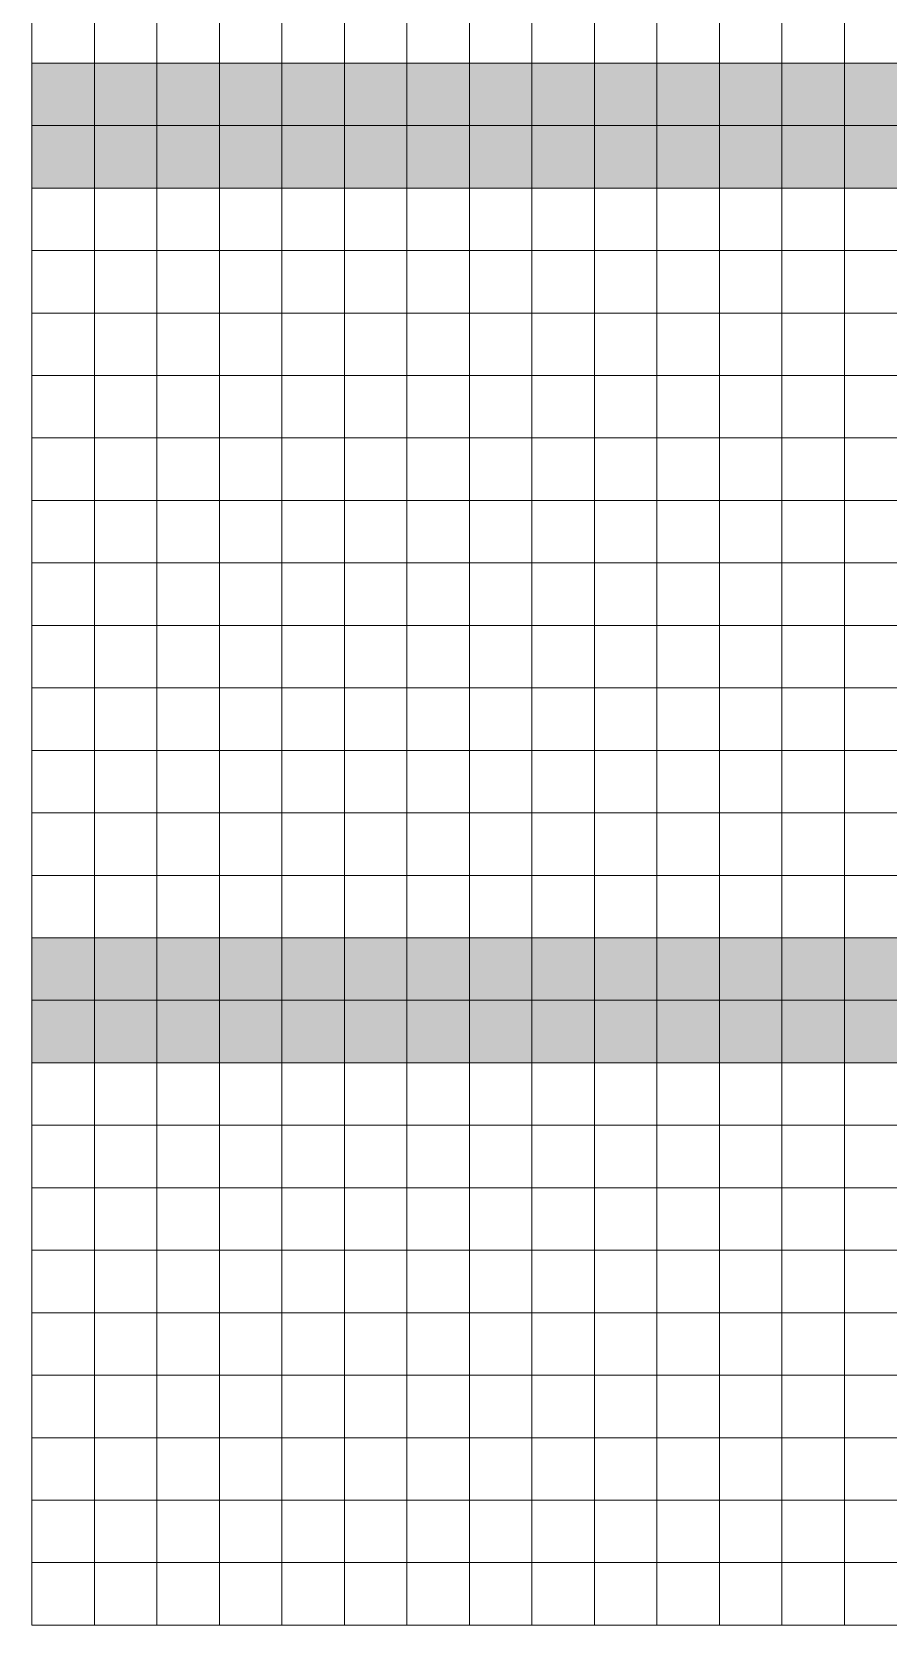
# Model space of a CAD drawing. Header units: millimetres. Extents: x 7481 to 272303, y 53290 to 107290.
# Drawn here: x 94073 to 107773, y 53290 to 78790 of the extents above; entities that cross this region are included whole.
import ezdxf

# ---------------------------------------------------------------- set-up
doc = ezdxf.new("R2010")
doc.units = ezdxf.units.MM
doc.layers.get('0').update_dxf_attribs({"lineweight": 0})
doc.layers.add('l_road', color=7, linetype='Continuous')

msp = doc.modelspace()

# ---------------------------------------------------------------- hatches: boundary and pattern name
at = {"layer": 'l_road'}
h = msp.add_hatch(color=256, dxfattribs=at)
h.dxf.hatch_style = 1
h.paths.add_polyline_path([(95073, 78290), (94073, 78290), (94073, 77290), (95073, 77290)])
h = msp.add_hatch(color=256, dxfattribs=at)
h.dxf.hatch_style = 1
h.paths.add_polyline_path([(96073, 78290), (95073, 78290), (95073, 77290), (96073, 77290)])
h = msp.add_hatch(color=256, dxfattribs=at)
h.dxf.hatch_style = 1
h.paths.add_polyline_path([(97073, 78290), (96073, 78290), (96073, 77290), (97073, 77290)])
h = msp.add_hatch(color=256, dxfattribs=at)
h.dxf.hatch_style = 1
h.paths.add_polyline_path([(98073, 78290), (97073, 78290), (97073, 77290), (98073, 77290)])
h = msp.add_hatch(color=256, dxfattribs=at)
h.dxf.hatch_style = 1
h.paths.add_polyline_path([(99073, 78290), (98073, 78290), (98073, 77290), (99073, 77290)])
h = msp.add_hatch(color=256, dxfattribs=at)
h.dxf.hatch_style = 1
h.paths.add_polyline_path([(100073, 78290), (99073, 78290), (99073, 77290), (100073, 77290)])
h = msp.add_hatch(color=256, dxfattribs=at)
h.dxf.hatch_style = 1
h.paths.add_polyline_path([(101073, 78290), (100073, 78290), (100073, 77290), (101073, 77290)])
h = msp.add_hatch(color=256, dxfattribs=at)
h.dxf.hatch_style = 1
h.paths.add_polyline_path([(102073, 78290), (101073, 78290), (101073, 77290), (102073, 77290)])
h = msp.add_hatch(color=256, dxfattribs=at)
h.dxf.hatch_style = 1
h.paths.add_polyline_path([(103073, 78290), (102073, 78290), (102073, 77290), (103073, 77290)])
h = msp.add_hatch(color=256, dxfattribs=at)
h.dxf.hatch_style = 1
h.paths.add_polyline_path([(104073, 78290), (103073, 78290), (103073, 77290), (104073, 77290)])
h = msp.add_hatch(color=256, dxfattribs=at)
h.dxf.hatch_style = 1
h.paths.add_polyline_path([(105073, 78290), (104073, 78290), (104073, 77290), (105073, 77290)])
h = msp.add_hatch(color=256, dxfattribs=at)
h.dxf.hatch_style = 1
h.paths.add_polyline_path([(106073, 78290), (105073, 78290), (105073, 77290), (106073, 77290)])
h = msp.add_hatch(color=256, dxfattribs=at)
h.dxf.hatch_style = 1
h.paths.add_polyline_path([(107073, 78290), (106073, 78290), (106073, 77290), (107073, 77290)])
h = msp.add_hatch(color=256, dxfattribs=at)
h.dxf.hatch_style = 1
h.paths.add_polyline_path([(108073, 78290), (107073, 78290), (107073, 77290), (108073, 77290)])
h = msp.add_hatch(color=256, dxfattribs=at)
h.dxf.hatch_style = 1
h.paths.add_polyline_path([(95073, 77290), (94073, 77290), (94073, 76290), (95073, 76290)])
h = msp.add_hatch(color=256, dxfattribs=at)
h.dxf.hatch_style = 1
h.paths.add_polyline_path([(96073, 77290), (95073, 77290), (95073, 76290), (96073, 76290)])
h = msp.add_hatch(color=256, dxfattribs=at)
h.dxf.hatch_style = 1
h.paths.add_polyline_path([(97073, 77290), (96073, 77290), (96073, 76290), (97073, 76290)])
h = msp.add_hatch(color=256, dxfattribs=at)
h.dxf.hatch_style = 1
h.paths.add_polyline_path([(98073, 77290), (97073, 77290), (97073, 76290), (98073, 76290)])
h = msp.add_hatch(color=256, dxfattribs=at)
h.dxf.hatch_style = 1
h.paths.add_polyline_path([(99073, 77290), (98073, 77290), (98073, 76290), (99073, 76290)])
h = msp.add_hatch(color=256, dxfattribs=at)
h.dxf.hatch_style = 1
h.paths.add_polyline_path([(100073, 77290), (99073, 77290), (99073, 76290), (100073, 76290)])
h = msp.add_hatch(color=256, dxfattribs=at)
h.dxf.hatch_style = 1
h.paths.add_polyline_path([(101073, 77290), (100073, 77290), (100073, 76290), (101073, 76290)])
h = msp.add_hatch(color=256, dxfattribs=at)
h.dxf.hatch_style = 1
h.paths.add_polyline_path([(102073, 77290), (101073, 77290), (101073, 76290), (102073, 76290)])
h = msp.add_hatch(color=256, dxfattribs=at)
h.dxf.hatch_style = 1
h.paths.add_polyline_path([(103073, 77290), (102073, 77290), (102073, 76290), (103073, 76290)])
h = msp.add_hatch(color=256, dxfattribs=at)
h.dxf.hatch_style = 1
h.paths.add_polyline_path([(104073, 77290), (103073, 77290), (103073, 76290), (104073, 76290)])
h = msp.add_hatch(color=256, dxfattribs=at)
h.dxf.hatch_style = 1
h.paths.add_polyline_path([(105073, 77290), (104073, 77290), (104073, 76290), (105073, 76290)])
h = msp.add_hatch(color=256, dxfattribs=at)
h.dxf.hatch_style = 1
h.paths.add_polyline_path([(106073, 77290), (105073, 77290), (105073, 76290), (106073, 76290)])
h = msp.add_hatch(color=256, dxfattribs=at)
h.dxf.hatch_style = 1
h.paths.add_polyline_path([(107073, 77290), (106073, 77290), (106073, 76290), (107073, 76290)])
h = msp.add_hatch(color=256, dxfattribs=at)
h.dxf.hatch_style = 1
h.paths.add_polyline_path([(108073, 77290), (107073, 77290), (107073, 76290), (108073, 76290)])
h = msp.add_hatch(color=256, dxfattribs=at)
h.dxf.hatch_style = 1
h.paths.add_polyline_path([(95073, 64290), (94073, 64290), (94073, 63290), (95073, 63290)])
h = msp.add_hatch(color=256, dxfattribs=at)
h.dxf.hatch_style = 1
h.paths.add_polyline_path([(96073, 64290), (95073, 64290), (95073, 63290), (96073, 63290)])
h = msp.add_hatch(color=256, dxfattribs=at)
h.dxf.hatch_style = 1
h.paths.add_polyline_path([(97073, 64290), (96073, 64290), (96073, 63290), (97073, 63290)])
h = msp.add_hatch(color=256, dxfattribs=at)
h.dxf.hatch_style = 1
h.paths.add_polyline_path([(98073, 64290), (97073, 64290), (97073, 63290), (98073, 63290)])
h = msp.add_hatch(color=256, dxfattribs=at)
h.dxf.hatch_style = 1
h.paths.add_polyline_path([(99073, 64290), (98073, 64290), (98073, 63290), (99073, 63290)])
h = msp.add_hatch(color=256, dxfattribs=at)
h.dxf.hatch_style = 1
h.paths.add_polyline_path([(100073, 64290), (99073, 64290), (99073, 63290), (100073, 63290)])
h = msp.add_hatch(color=256, dxfattribs=at)
h.dxf.hatch_style = 1
h.paths.add_polyline_path([(101073, 64290), (100073, 64290), (100073, 63290), (101073, 63290)])
h = msp.add_hatch(color=256, dxfattribs=at)
h.dxf.hatch_style = 1
h.paths.add_polyline_path([(102073, 64290), (101073, 64290), (101073, 63290), (102073, 63290)])
h = msp.add_hatch(color=256, dxfattribs=at)
h.dxf.hatch_style = 1
h.paths.add_polyline_path([(103073, 64290), (102073, 64290), (102073, 63290), (103073, 63290)])
h = msp.add_hatch(color=256, dxfattribs=at)
h.dxf.hatch_style = 1
h.paths.add_polyline_path([(104073, 64290), (103073, 64290), (103073, 63290), (104073, 63290)])
h = msp.add_hatch(color=256, dxfattribs=at)
h.dxf.hatch_style = 1
h.paths.add_polyline_path([(105073, 64290), (104073, 64290), (104073, 63290), (105073, 63290)])
h = msp.add_hatch(color=256, dxfattribs=at)
h.dxf.hatch_style = 1
h.paths.add_polyline_path([(106073, 64290), (105073, 64290), (105073, 63290), (106073, 63290)])
h = msp.add_hatch(color=256, dxfattribs=at)
h.dxf.hatch_style = 1
h.paths.add_polyline_path([(107073, 64290), (106073, 64290), (106073, 63290), (107073, 63290)])
h = msp.add_hatch(color=256, dxfattribs=at)
h.dxf.hatch_style = 1
h.paths.add_polyline_path([(108073, 64290), (107073, 64290), (107073, 63290), (108073, 63290)])
h = msp.add_hatch(color=256, dxfattribs=at)
h.dxf.hatch_style = 1
h.paths.add_polyline_path([(95073, 63290), (94073, 63290), (94073, 62290), (95073, 62290)])
h = msp.add_hatch(color=256, dxfattribs=at)
h.dxf.hatch_style = 1
h.paths.add_polyline_path([(96073, 63290), (95073, 63290), (95073, 62290), (96073, 62290)])
h = msp.add_hatch(color=256, dxfattribs=at)
h.dxf.hatch_style = 1
h.paths.add_polyline_path([(97073, 63290), (96073, 63290), (96073, 62290), (97073, 62290)])
h = msp.add_hatch(color=256, dxfattribs=at)
h.dxf.hatch_style = 1
h.paths.add_polyline_path([(98073, 63290), (97073, 63290), (97073, 62290), (98073, 62290)])
h = msp.add_hatch(color=256, dxfattribs=at)
h.dxf.hatch_style = 1
h.paths.add_polyline_path([(99073, 63290), (98073, 63290), (98073, 62290), (99073, 62290)])
h = msp.add_hatch(color=256, dxfattribs=at)
h.dxf.hatch_style = 1
h.paths.add_polyline_path([(100073, 63290), (99073, 63290), (99073, 62290), (100073, 62290)])
h = msp.add_hatch(color=256, dxfattribs=at)
h.dxf.hatch_style = 1
h.paths.add_polyline_path([(101073, 63290), (100073, 63290), (100073, 62290), (101073, 62290)])
h = msp.add_hatch(color=256, dxfattribs=at)
h.dxf.hatch_style = 1
h.paths.add_polyline_path([(102073, 63290), (101073, 63290), (101073, 62290), (102073, 62290)])
h = msp.add_hatch(color=256, dxfattribs=at)
h.dxf.hatch_style = 1
h.paths.add_polyline_path([(103073, 63290), (102073, 63290), (102073, 62290), (103073, 62290)])
h = msp.add_hatch(color=256, dxfattribs=at)
h.dxf.hatch_style = 1
h.paths.add_polyline_path([(104073, 63290), (103073, 63290), (103073, 62290), (104073, 62290)])
h = msp.add_hatch(color=256, dxfattribs=at)
h.dxf.hatch_style = 1
h.paths.add_polyline_path([(105073, 63290), (104073, 63290), (104073, 62290), (105073, 62290)])
h = msp.add_hatch(color=256, dxfattribs=at)
h.dxf.hatch_style = 1
h.paths.add_polyline_path([(106073, 63290), (105073, 63290), (105073, 62290), (106073, 62290)])
h = msp.add_hatch(color=256, dxfattribs=at)
h.dxf.hatch_style = 1
h.paths.add_polyline_path([(107073, 63290), (106073, 63290), (106073, 62290), (107073, 62290)])
h = msp.add_hatch(color=256, dxfattribs=at)
h.dxf.hatch_style = 1
h.paths.add_polyline_path([(108073, 63290), (107073, 63290), (107073, 62290), (108073, 62290)])

# ---------------------------------------------------------------- linework, layer by layer
for points in [[(94073, 78290), (95073, 78290), (95073, 79290), (94073, 79290)], [(95073, 78290), (96073, 78290), (96073, 79290), (95073, 79290)], [(96073, 78290), (97073, 78290), (97073, 79290), (96073, 79290)], [(97073, 78290), (98073, 78290), (98073, 79290), (97073, 79290)], [(98073, 78290), (99073, 78290), (99073, 79290), (98073, 79290)], [(99073, 78290), (100073, 78290), (100073, 79290), (99073, 79290)], [(100073, 78290), (101073, 78290), (101073, 79290), (100073, 79290)], [(101073, 78290), (102073, 78290), (102073, 79290), (101073, 79290)], [(102073, 78290), (103073, 78290), (103073, 79290), (102073, 79290)], [(103073, 78290), (104073, 78290), (104073, 79290), (103073, 79290)], [(104073, 78290), (105073, 78290), (105073, 79290), (104073, 79290)], [(105073, 78290), (106073, 78290), (106073, 79290), (105073, 79290)], [(106073, 78290), (107073, 78290), (107073, 79290), (106073, 79290)], [(107073, 78290), (108073, 78290), (108073, 79290), (107073, 79290)], [(94073, 77290), (95073, 77290), (95073, 78290), (94073, 78290)], [(95073, 77290), (96073, 77290), (96073, 78290), (95073, 78290)], [(96073, 77290), (97073, 77290), (97073, 78290), (96073, 78290)], [(97073, 77290), (98073, 77290), (98073, 78290), (97073, 78290)], [(98073, 77290), (99073, 77290), (99073, 78290), (98073, 78290)], [(99073, 77290), (100073, 77290), (100073, 78290), (99073, 78290)], [(100073, 77290), (101073, 77290), (101073, 78290), (100073, 78290)], [(101073, 77290), (102073, 77290), (102073, 78290), (101073, 78290)], [(102073, 77290), (103073, 77290), (103073, 78290), (102073, 78290)], [(103073, 77290), (104073, 77290), (104073, 78290), (103073, 78290)], [(104073, 77290), (105073, 77290), (105073, 78290), (104073, 78290)], [(105073, 77290), (106073, 77290), (106073, 78290), (105073, 78290)], [(106073, 77290), (107073, 77290), (107073, 78290), (106073, 78290)], [(107073, 77290), (108073, 77290), (108073, 78290), (107073, 78290)], [(94073, 76290), (95073, 76290), (95073, 77290), (94073, 77290)], [(95073, 76290), (96073, 76290), (96073, 77290), (95073, 77290)], [(96073, 76290), (97073, 76290), (97073, 77290), (96073, 77290)], [(97073, 76290), (98073, 76290), (98073, 77290), (97073, 77290)], [(98073, 76290), (99073, 76290), (99073, 77290), (98073, 77290)], [(99073, 76290), (100073, 76290), (100073, 77290), (99073, 77290)], [(100073, 76290), (101073, 76290), (101073, 77290), (100073, 77290)], [(101073, 76290), (102073, 76290), (102073, 77290), (101073, 77290)], [(102073, 76290), (103073, 76290), (103073, 77290), (102073, 77290)], [(103073, 76290), (104073, 76290), (104073, 77290), (103073, 77290)], [(104073, 76290), (105073, 76290), (105073, 77290), (104073, 77290)], [(105073, 76290), (106073, 76290), (106073, 77290), (105073, 77290)], [(106073, 76290), (107073, 76290), (107073, 77290), (106073, 77290)], [(107073, 76290), (108073, 76290), (108073, 77290), (107073, 77290)], [(94073, 75290), (95073, 75290), (95073, 76290), (94073, 76290)], [(95073, 75290), (96073, 75290), (96073, 76290), (95073, 76290)], [(96073, 75290), (97073, 75290), (97073, 76290), (96073, 76290)], [(97073, 75290), (98073, 75290), (98073, 76290), (97073, 76290)], [(98073, 75290), (99073, 75290), (99073, 76290), (98073, 76290)], [(99073, 75290), (100073, 75290), (100073, 76290), (99073, 76290)], [(100073, 75290), (101073, 75290), (101073, 76290), (100073, 76290)], [(101073, 75290), (102073, 75290), (102073, 76290), (101073, 76290)], [(102073, 75290), (103073, 75290), (103073, 76290), (102073, 76290)], [(103073, 75290), (104073, 75290), (104073, 76290), (103073, 76290)], [(104073, 75290), (105073, 75290), (105073, 76290), (104073, 76290)], [(105073, 75290), (106073, 75290), (106073, 76290), (105073, 76290)], [(106073, 75290), (107073, 75290), (107073, 76290), (106073, 76290)], [(107073, 75290), (108073, 75290), (108073, 76290), (107073, 76290)], [(94073, 74290), (95073, 74290), (95073, 75290), (94073, 75290)], [(95073, 74290), (96073, 74290), (96073, 75290), (95073, 75290)], [(96073, 74290), (97073, 74290), (97073, 75290), (96073, 75290)], [(97073, 74290), (98073, 74290), (98073, 75290), (97073, 75290)], [(98073, 74290), (99073, 74290), (99073, 75290), (98073, 75290)], [(99073, 74290), (100073, 74290), (100073, 75290), (99073, 75290)], [(100073, 74290), (101073, 74290), (101073, 75290), (100073, 75290)], [(101073, 74290), (102073, 74290), (102073, 75290), (101073, 75290)], [(102073, 74290), (103073, 74290), (103073, 75290), (102073, 75290)], [(103073, 74290), (104073, 74290), (104073, 75290), (103073, 75290)], [(104073, 74290), (105073, 74290), (105073, 75290), (104073, 75290)], [(105073, 74290), (106073, 74290), (106073, 75290), (105073, 75290)], [(106073, 74290), (107073, 74290), (107073, 75290), (106073, 75290)], [(107073, 74290), (108073, 74290), (108073, 75290), (107073, 75290)], [(94073, 73290), (95073, 73290), (95073, 74290), (94073, 74290)], [(95073, 73290), (96073, 73290), (96073, 74290), (95073, 74290)], [(96073, 73290), (97073, 73290), (97073, 74290), (96073, 74290)], [(97073, 73290), (98073, 73290), (98073, 74290), (97073, 74290)], [(98073, 73290), (99073, 73290), (99073, 74290), (98073, 74290)], [(99073, 73290), (100073, 73290), (100073, 74290), (99073, 74290)], [(100073, 73290), (101073, 73290), (101073, 74290), (100073, 74290)], [(101073, 73290), (102073, 73290), (102073, 74290), (101073, 74290)], [(102073, 73290), (103073, 73290), (103073, 74290), (102073, 74290)], [(103073, 73290), (104073, 73290), (104073, 74290), (103073, 74290)], [(104073, 73290), (105073, 73290), (105073, 74290), (104073, 74290)], [(105073, 73290), (106073, 73290), (106073, 74290), (105073, 74290)], [(106073, 73290), (107073, 73290), (107073, 74290), (106073, 74290)], [(107073, 73290), (108073, 73290), (108073, 74290), (107073, 74290)], [(94073, 72290), (95073, 72290), (95073, 73290), (94073, 73290)], [(95073, 72290), (96073, 72290), (96073, 73290), (95073, 73290)], [(96073, 72290), (97073, 72290), (97073, 73290), (96073, 73290)], [(97073, 72290), (98073, 72290), (98073, 73290), (97073, 73290)], [(98073, 72290), (99073, 72290), (99073, 73290), (98073, 73290)], [(99073, 72290), (100073, 72290), (100073, 73290), (99073, 73290)], [(100073, 72290), (101073, 72290), (101073, 73290), (100073, 73290)], [(101073, 72290), (102073, 72290), (102073, 73290), (101073, 73290)], [(102073, 72290), (103073, 72290), (103073, 73290), (102073, 73290)], [(103073, 72290), (104073, 72290), (104073, 73290), (103073, 73290)], [(104073, 72290), (105073, 72290), (105073, 73290), (104073, 73290)], [(105073, 72290), (106073, 72290), (106073, 73290), (105073, 73290)], [(106073, 72290), (107073, 72290), (107073, 73290), (106073, 73290)], [(107073, 72290), (108073, 72290), (108073, 73290), (107073, 73290)], [(94073, 71290), (95073, 71290), (95073, 72290), (94073, 72290)], [(95073, 71290), (96073, 71290), (96073, 72290), (95073, 72290)], [(96073, 71290), (97073, 71290), (97073, 72290), (96073, 72290)], [(97073, 71290), (98073, 71290), (98073, 72290), (97073, 72290)], [(98073, 71290), (99073, 71290), (99073, 72290), (98073, 72290)], [(99073, 71290), (100073, 71290), (100073, 72290), (99073, 72290)], [(100073, 71290), (101073, 71290), (101073, 72290), (100073, 72290)], [(101073, 71290), (102073, 71290), (102073, 72290), (101073, 72290)], [(102073, 71290), (103073, 71290), (103073, 72290), (102073, 72290)], [(103073, 71290), (104073, 71290), (104073, 72290), (103073, 72290)], [(104073, 71290), (105073, 71290), (105073, 72290), (104073, 72290)], [(105073, 71290), (106073, 71290), (106073, 72290), (105073, 72290)], [(106073, 71290), (107073, 71290), (107073, 72290), (106073, 72290)], [(107073, 71290), (108073, 71290), (108073, 72290), (107073, 72290)], [(94073, 70290), (95073, 70290), (95073, 71290), (94073, 71290)], [(95073, 70290), (96073, 70290), (96073, 71290), (95073, 71290)], [(96073, 70290), (97073, 70290), (97073, 71290), (96073, 71290)], [(97073, 70290), (98073, 70290), (98073, 71290), (97073, 71290)], [(98073, 70290), (99073, 70290), (99073, 71290), (98073, 71290)], [(99073, 70290), (100073, 70290), (100073, 71290), (99073, 71290)], [(100073, 70290), (101073, 70290), (101073, 71290), (100073, 71290)], [(101073, 70290), (102073, 70290), (102073, 71290), (101073, 71290)], [(102073, 70290), (103073, 70290), (103073, 71290), (102073, 71290)], [(103073, 70290), (104073, 70290), (104073, 71290), (103073, 71290)], [(104073, 70290), (105073, 70290), (105073, 71290), (104073, 71290)], [(105073, 70290), (106073, 70290), (106073, 71290), (105073, 71290)], [(106073, 70290), (107073, 70290), (107073, 71290), (106073, 71290)], [(107073, 70290), (108073, 70290), (108073, 71290), (107073, 71290)], [(94073, 69290), (95073, 69290), (95073, 70290), (94073, 70290)], [(95073, 69290), (96073, 69290), (96073, 70290), (95073, 70290)], [(96073, 69290), (97073, 69290), (97073, 70290), (96073, 70290)], [(97073, 69290), (98073, 69290), (98073, 70290), (97073, 70290)], [(98073, 69290), (99073, 69290), (99073, 70290), (98073, 70290)], [(99073, 69290), (100073, 69290), (100073, 70290), (99073, 70290)], [(100073, 69290), (101073, 69290), (101073, 70290), (100073, 70290)], [(101073, 69290), (102073, 69290), (102073, 70290), (101073, 70290)], [(102073, 69290), (103073, 69290), (103073, 70290), (102073, 70290)], [(103073, 69290), (104073, 69290), (104073, 70290), (103073, 70290)], [(104073, 69290), (105073, 69290), (105073, 70290), (104073, 70290)], [(105073, 69290), (106073, 69290), (106073, 70290), (105073, 70290)], [(106073, 69290), (107073, 69290), (107073, 70290), (106073, 70290)], [(107073, 69290), (108073, 69290), (108073, 70290), (107073, 70290)], [(94073, 68290), (95073, 68290), (95073, 69290), (94073, 69290)], [(95073, 68290), (96073, 68290), (96073, 69290), (95073, 69290)], [(96073, 68290), (97073, 68290), (97073, 69290), (96073, 69290)], [(97073, 68290), (98073, 68290), (98073, 69290), (97073, 69290)], [(98073, 68290), (99073, 68290), (99073, 69290), (98073, 69290)], [(99073, 68290), (100073, 68290), (100073, 69290), (99073, 69290)], [(100073, 68290), (101073, 68290), (101073, 69290), (100073, 69290)], [(101073, 68290), (102073, 68290), (102073, 69290), (101073, 69290)], [(102073, 68290), (103073, 68290), (103073, 69290), (102073, 69290)], [(103073, 68290), (104073, 68290), (104073, 69290), (103073, 69290)], [(104073, 68290), (105073, 68290), (105073, 69290), (104073, 69290)], [(105073, 68290), (106073, 68290), (106073, 69290), (105073, 69290)], [(106073, 68290), (107073, 68290), (107073, 69290), (106073, 69290)], [(107073, 68290), (108073, 68290), (108073, 69290), (107073, 69290)], [(94073, 67290), (95073, 67290), (95073, 68290), (94073, 68290)], [(95073, 67290), (96073, 67290), (96073, 68290), (95073, 68290)], [(96073, 67290), (97073, 67290), (97073, 68290), (96073, 68290)], [(97073, 67290), (98073, 67290), (98073, 68290), (97073, 68290)], [(98073, 67290), (99073, 67290), (99073, 68290), (98073, 68290)], [(99073, 67290), (100073, 67290), (100073, 68290), (99073, 68290)], [(100073, 67290), (101073, 67290), (101073, 68290), (100073, 68290)], [(101073, 67290), (102073, 67290), (102073, 68290), (101073, 68290)], [(102073, 67290), (103073, 67290), (103073, 68290), (102073, 68290)], [(103073, 67290), (104073, 67290), (104073, 68290), (103073, 68290)], [(104073, 67290), (105073, 67290), (105073, 68290), (104073, 68290)], [(105073, 67290), (106073, 67290), (106073, 68290), (105073, 68290)], [(106073, 67290), (107073, 67290), (107073, 68290), (106073, 68290)], [(107073, 67290), (108073, 67290), (108073, 68290), (107073, 68290)], [(94073, 66290), (95073, 66290), (95073, 67290), (94073, 67290)], [(95073, 66290), (96073, 66290), (96073, 67290), (95073, 67290)], [(96073, 66290), (97073, 66290), (97073, 67290), (96073, 67290)], [(97073, 66290), (98073, 66290), (98073, 67290), (97073, 67290)], [(98073, 66290), (99073, 66290), (99073, 67290), (98073, 67290)], [(99073, 66290), (100073, 66290), (100073, 67290), (99073, 67290)], [(100073, 66290), (101073, 66290), (101073, 67290), (100073, 67290)], [(101073, 66290), (102073, 66290), (102073, 67290), (101073, 67290)], [(102073, 66290), (103073, 66290), (103073, 67290), (102073, 67290)], [(103073, 66290), (104073, 66290), (104073, 67290), (103073, 67290)], [(104073, 66290), (105073, 66290), (105073, 67290), (104073, 67290)], [(105073, 66290), (106073, 66290), (106073, 67290), (105073, 67290)], [(106073, 66290), (107073, 66290), (107073, 67290), (106073, 67290)], [(107073, 66290), (108073, 66290), (108073, 67290), (107073, 67290)], [(94073, 65290), (95073, 65290), (95073, 66290), (94073, 66290)], [(95073, 65290), (96073, 65290), (96073, 66290), (95073, 66290)], [(96073, 65290), (97073, 65290), (97073, 66290), (96073, 66290)], [(97073, 65290), (98073, 65290), (98073, 66290), (97073, 66290)], [(98073, 65290), (99073, 65290), (99073, 66290), (98073, 66290)], [(99073, 65290), (100073, 65290), (100073, 66290), (99073, 66290)], [(100073, 65290), (101073, 65290), (101073, 66290), (100073, 66290)], [(101073, 65290), (102073, 65290), (102073, 66290), (101073, 66290)], [(102073, 65290), (103073, 65290), (103073, 66290), (102073, 66290)], [(103073, 65290), (104073, 65290), (104073, 66290), (103073, 66290)], [(104073, 65290), (105073, 65290), (105073, 66290), (104073, 66290)], [(105073, 65290), (106073, 65290), (106073, 66290), (105073, 66290)], [(106073, 65290), (107073, 65290), (107073, 66290), (106073, 66290)], [(107073, 65290), (108073, 65290), (108073, 66290), (107073, 66290)], [(94073, 64290), (95073, 64290), (95073, 65290), (94073, 65290)], [(95073, 64290), (96073, 64290), (96073, 65290), (95073, 65290)], [(96073, 64290), (97073, 64290), (97073, 65290), (96073, 65290)], [(97073, 64290), (98073, 64290), (98073, 65290), (97073, 65290)], [(98073, 64290), (99073, 64290), (99073, 65290), (98073, 65290)], [(99073, 64290), (100073, 64290), (100073, 65290), (99073, 65290)], [(100073, 64290), (101073, 64290), (101073, 65290), (100073, 65290)], [(101073, 64290), (102073, 64290), (102073, 65290), (101073, 65290)], [(102073, 64290), (103073, 64290), (103073, 65290), (102073, 65290)], [(103073, 64290), (104073, 64290), (104073, 65290), (103073, 65290)], [(104073, 64290), (105073, 64290), (105073, 65290), (104073, 65290)], [(105073, 64290), (106073, 64290), (106073, 65290), (105073, 65290)], [(106073, 64290), (107073, 64290), (107073, 65290), (106073, 65290)], [(107073, 64290), (108073, 64290), (108073, 65290), (107073, 65290)], [(94073, 63290), (95073, 63290), (95073, 64290), (94073, 64290)], [(95073, 63290), (96073, 63290), (96073, 64290), (95073, 64290)], [(96073, 63290), (97073, 63290), (97073, 64290), (96073, 64290)], [(97073, 63290), (98073, 63290), (98073, 64290), (97073, 64290)], [(98073, 63290), (99073, 63290), (99073, 64290), (98073, 64290)], [(99073, 63290), (100073, 63290), (100073, 64290), (99073, 64290)], [(100073, 63290), (101073, 63290), (101073, 64290), (100073, 64290)], [(101073, 63290), (102073, 63290), (102073, 64290), (101073, 64290)], [(102073, 63290), (103073, 63290), (103073, 64290), (102073, 64290)], [(103073, 63290), (104073, 63290), (104073, 64290), (103073, 64290)], [(104073, 63290), (105073, 63290), (105073, 64290), (104073, 64290)], [(105073, 63290), (106073, 63290), (106073, 64290), (105073, 64290)], [(106073, 63290), (107073, 63290), (107073, 64290), (106073, 64290)], [(107073, 63290), (108073, 63290), (108073, 64290), (107073, 64290)], [(94073, 62290), (95073, 62290), (95073, 63290), (94073, 63290)], [(95073, 62290), (96073, 62290), (96073, 63290), (95073, 63290)], [(96073, 62290), (97073, 62290), (97073, 63290), (96073, 63290)], [(97073, 62290), (98073, 62290), (98073, 63290), (97073, 63290)], [(98073, 62290), (99073, 62290), (99073, 63290), (98073, 63290)], [(99073, 62290), (100073, 62290), (100073, 63290), (99073, 63290)], [(100073, 62290), (101073, 62290), (101073, 63290), (100073, 63290)], [(101073, 62290), (102073, 62290), (102073, 63290), (101073, 63290)], [(102073, 62290), (103073, 62290), (103073, 63290), (102073, 63290)], [(103073, 62290), (104073, 62290), (104073, 63290), (103073, 63290)], [(104073, 62290), (105073, 62290), (105073, 63290), (104073, 63290)], [(105073, 62290), (106073, 62290), (106073, 63290), (105073, 63290)], [(106073, 62290), (107073, 62290), (107073, 63290), (106073, 63290)], [(107073, 62290), (108073, 62290), (108073, 63290), (107073, 63290)], [(94073, 61290), (95073, 61290), (95073, 62290), (94073, 62290)], [(95073, 61290), (96073, 61290), (96073, 62290), (95073, 62290)], [(96073, 61290), (97073, 61290), (97073, 62290), (96073, 62290)], [(97073, 61290), (98073, 61290), (98073, 62290), (97073, 62290)], [(98073, 61290), (99073, 61290), (99073, 62290), (98073, 62290)], [(99073, 61290), (100073, 61290), (100073, 62290), (99073, 62290)], [(100073, 61290), (101073, 61290), (101073, 62290), (100073, 62290)], [(101073, 61290), (102073, 61290), (102073, 62290), (101073, 62290)], [(102073, 61290), (103073, 61290), (103073, 62290), (102073, 62290)], [(103073, 61290), (104073, 61290), (104073, 62290), (103073, 62290)], [(104073, 61290), (105073, 61290), (105073, 62290), (104073, 62290)], [(105073, 61290), (106073, 61290), (106073, 62290), (105073, 62290)], [(106073, 61290), (107073, 61290), (107073, 62290), (106073, 62290)], [(107073, 61290), (108073, 61290), (108073, 62290), (107073, 62290)], [(94073, 60290), (95073, 60290), (95073, 61290), (94073, 61290)], [(95073, 60290), (96073, 60290), (96073, 61290), (95073, 61290)], [(96073, 60290), (97073, 60290), (97073, 61290), (96073, 61290)], [(97073, 60290), (98073, 60290), (98073, 61290), (97073, 61290)], [(98073, 60290), (99073, 60290), (99073, 61290), (98073, 61290)], [(99073, 60290), (100073, 60290), (100073, 61290), (99073, 61290)], [(100073, 60290), (101073, 60290), (101073, 61290), (100073, 61290)], [(101073, 60290), (102073, 60290), (102073, 61290), (101073, 61290)], [(102073, 60290), (103073, 60290), (103073, 61290), (102073, 61290)], [(103073, 60290), (104073, 60290), (104073, 61290), (103073, 61290)], [(104073, 60290), (105073, 60290), (105073, 61290), (104073, 61290)], [(105073, 60290), (106073, 60290), (106073, 61290), (105073, 61290)], [(106073, 60290), (107073, 60290), (107073, 61290), (106073, 61290)], [(107073, 60290), (108073, 60290), (108073, 61290), (107073, 61290)], [(94073, 59290), (95073, 59290), (95073, 60290), (94073, 60290)], [(95073, 59290), (96073, 59290), (96073, 60290), (95073, 60290)], [(96073, 59290), (97073, 59290), (97073, 60290), (96073, 60290)], [(97073, 59290), (98073, 59290), (98073, 60290), (97073, 60290)], [(98073, 59290), (99073, 59290), (99073, 60290), (98073, 60290)], [(99073, 59290), (100073, 59290), (100073, 60290), (99073, 60290)], [(100073, 59290), (101073, 59290), (101073, 60290), (100073, 60290)], [(101073, 59290), (102073, 59290), (102073, 60290), (101073, 60290)], [(102073, 59290), (103073, 59290), (103073, 60290), (102073, 60290)], [(103073, 59290), (104073, 59290), (104073, 60290), (103073, 60290)], [(104073, 59290), (105073, 59290), (105073, 60290), (104073, 60290)], [(105073, 59290), (106073, 59290), (106073, 60290), (105073, 60290)], [(106073, 59290), (107073, 59290), (107073, 60290), (106073, 60290)], [(107073, 59290), (108073, 59290), (108073, 60290), (107073, 60290)], [(94073, 58290), (95073, 58290), (95073, 59290), (94073, 59290)], [(95073, 58290), (96073, 58290), (96073, 59290), (95073, 59290)], [(96073, 58290), (97073, 58290), (97073, 59290), (96073, 59290)], [(97073, 58290), (98073, 58290), (98073, 59290), (97073, 59290)], [(98073, 58290), (99073, 58290), (99073, 59290), (98073, 59290)], [(99073, 58290), (100073, 58290), (100073, 59290), (99073, 59290)], [(100073, 58290), (101073, 58290), (101073, 59290), (100073, 59290)], [(101073, 58290), (102073, 58290), (102073, 59290), (101073, 59290)], [(102073, 58290), (103073, 58290), (103073, 59290), (102073, 59290)], [(103073, 58290), (104073, 58290), (104073, 59290), (103073, 59290)], [(104073, 58290), (105073, 58290), (105073, 59290), (104073, 59290)], [(105073, 58290), (106073, 58290), (106073, 59290), (105073, 59290)], [(106073, 58290), (107073, 58290), (107073, 59290), (106073, 59290)], [(107073, 58290), (108073, 58290), (108073, 59290), (107073, 59290)], [(94073, 57290), (95073, 57290), (95073, 58290), (94073, 58290)], [(95073, 57290), (96073, 57290), (96073, 58290), (95073, 58290)], [(96073, 57290), (97073, 57290), (97073, 58290), (96073, 58290)], [(97073, 57290), (98073, 57290), (98073, 58290), (97073, 58290)], [(98073, 57290), (99073, 57290), (99073, 58290), (98073, 58290)], [(99073, 57290), (100073, 57290), (100073, 58290), (99073, 58290)], [(100073, 57290), (101073, 57290), (101073, 58290), (100073, 58290)], [(101073, 57290), (102073, 57290), (102073, 58290), (101073, 58290)], [(102073, 57290), (103073, 57290), (103073, 58290), (102073, 58290)], [(103073, 57290), (104073, 57290), (104073, 58290), (103073, 58290)], [(104073, 57290), (105073, 57290), (105073, 58290), (104073, 58290)], [(105073, 57290), (106073, 57290), (106073, 58290), (105073, 58290)], [(106073, 57290), (107073, 57290), (107073, 58290), (106073, 58290)], [(107073, 57290), (108073, 57290), (108073, 58290), (107073, 58290)], [(94073, 56290), (95073, 56290), (95073, 57290), (94073, 57290)], [(95073, 56290), (96073, 56290), (96073, 57290), (95073, 57290)], [(96073, 56290), (97073, 56290), (97073, 57290), (96073, 57290)], [(97073, 56290), (98073, 56290), (98073, 57290), (97073, 57290)], [(98073, 56290), (99073, 56290), (99073, 57290), (98073, 57290)], [(99073, 56290), (100073, 56290), (100073, 57290), (99073, 57290)], [(100073, 56290), (101073, 56290), (101073, 57290), (100073, 57290)], [(101073, 56290), (102073, 56290), (102073, 57290), (101073, 57290)], [(102073, 56290), (103073, 56290), (103073, 57290), (102073, 57290)], [(103073, 56290), (104073, 56290), (104073, 57290), (103073, 57290)], [(104073, 56290), (105073, 56290), (105073, 57290), (104073, 57290)], [(105073, 56290), (106073, 56290), (106073, 57290), (105073, 57290)], [(106073, 56290), (107073, 56290), (107073, 57290), (106073, 57290)], [(107073, 56290), (108073, 56290), (108073, 57290), (107073, 57290)], [(94073, 55290), (95073, 55290), (95073, 56290), (94073, 56290)], [(95073, 55290), (96073, 55290), (96073, 56290), (95073, 56290)], [(96073, 55290), (97073, 55290), (97073, 56290), (96073, 56290)], [(97073, 55290), (98073, 55290), (98073, 56290), (97073, 56290)], [(98073, 55290), (99073, 55290), (99073, 56290), (98073, 56290)], [(99073, 55290), (100073, 55290), (100073, 56290), (99073, 56290)], [(100073, 55290), (101073, 55290), (101073, 56290), (100073, 56290)], [(101073, 55290), (102073, 55290), (102073, 56290), (101073, 56290)], [(102073, 55290), (103073, 55290), (103073, 56290), (102073, 56290)], [(103073, 55290), (104073, 55290), (104073, 56290), (103073, 56290)], [(104073, 55290), (105073, 55290), (105073, 56290), (104073, 56290)], [(105073, 55290), (106073, 55290), (106073, 56290), (105073, 56290)], [(106073, 55290), (107073, 55290), (107073, 56290), (106073, 56290)], [(107073, 55290), (108073, 55290), (108073, 56290), (107073, 56290)], [(94073, 54290), (95073, 54290), (95073, 55290), (94073, 55290)], [(95073, 54290), (96073, 54290), (96073, 55290), (95073, 55290)], [(96073, 54290), (97073, 54290), (97073, 55290), (96073, 55290)], [(97073, 54290), (98073, 54290), (98073, 55290), (97073, 55290)], [(98073, 54290), (99073, 54290), (99073, 55290), (98073, 55290)], [(99073, 54290), (100073, 54290), (100073, 55290), (99073, 55290)], [(100073, 54290), (101073, 54290), (101073, 55290), (100073, 55290)], [(101073, 54290), (102073, 54290), (102073, 55290), (101073, 55290)], [(102073, 54290), (103073, 54290), (103073, 55290), (102073, 55290)], [(103073, 54290), (104073, 54290), (104073, 55290), (103073, 55290)], [(104073, 54290), (105073, 54290), (105073, 55290), (104073, 55290)], [(105073, 54290), (106073, 54290), (106073, 55290), (105073, 55290)], [(106073, 54290), (107073, 54290), (107073, 55290), (106073, 55290)], [(107073, 54290), (108073, 54290), (108073, 55290), (107073, 55290)], [(94073, 53290), (95073, 53290), (95073, 54290), (94073, 54290)], [(95073, 53290), (96073, 53290), (96073, 54290), (95073, 54290)], [(96073, 53290), (97073, 53290), (97073, 54290), (96073, 54290)], [(97073, 53290), (98073, 53290), (98073, 54290), (97073, 54290)], [(98073, 53290), (99073, 53290), (99073, 54290), (98073, 54290)], [(99073, 53290), (100073, 53290), (100073, 54290), (99073, 54290)], [(100073, 53290), (101073, 53290), (101073, 54290), (100073, 54290)], [(101073, 53290), (102073, 53290), (102073, 54290), (101073, 54290)], [(102073, 53290), (103073, 53290), (103073, 54290), (102073, 54290)], [(103073, 53290), (104073, 53290), (104073, 54290), (103073, 54290)], [(104073, 53290), (105073, 53290), (105073, 54290), (104073, 54290)], [(105073, 53290), (106073, 53290), (106073, 54290), (105073, 54290)], [(106073, 53290), (107073, 53290), (107073, 54290), (106073, 54290)], [(107073, 53290), (108073, 53290), (108073, 54290), (107073, 54290)]]:
    msp.add_lwpolyline(points, close=True)

doc.saveas('drawing.dxf')
